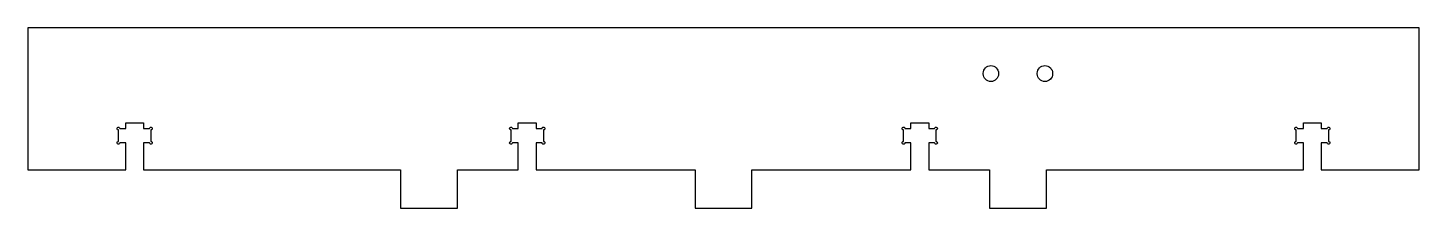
# Model space of a CAD drawing. Header units: millimetres. Extents: x 0 to 245, y -32 to 0.
import ezdxf

# ---------------------------------------------------------------- set-up
doc = ezdxf.new("R2010")
doc.units = ezdxf.units.MM

msp = doc.modelspace()

# ---------------------------------------------------------------- linework, layer by layer
for points in [[(17.205, -25), (17.205, -20.22), (16.18, -20.22, -2.4142136), (15.93, -19.97), (15.93, -17.97, -2.4142136), (16.18, -17.72), (17.205, -17.72), (17.205, -16.72), (20.355, -16.72), (20.355, -17.72), (21.38, -17.72, -2.4142136), (21.63, -17.97), (21.63, -19.97, -2.4142136), (21.38, -20.22), (20.355, -20.22), (20.355, -25), (65.53, -25), (65.53, -31.72), (75.53, -31.72), (75.53, -25), (86.205, -25), (86.205, -20.22), (85.18, -20.22, -2.4142136), (84.93, -19.97), (84.93, -17.97, -2.4142136), (85.18, -17.72), (86.205, -17.72), (86.205, -16.72), (89.355, -16.72), (89.355, -17.72), (90.38, -17.72, -2.4142136), (90.63, -17.97), (90.63, -19.97, -2.4142136), (90.38, -20.22), (89.355, -20.22), (89.355, -25), (117.28, -25), (117.28, -31.72), (127.28, -31.72), (127.28, -25), (155.205, -25), (155.205, -20.22), (154.18, -20.22, -2.4142136), (153.93, -19.97), (153.93, -17.97, -2.4142136), (154.18, -17.72), (155.205, -17.72), (155.205, -16.72), (158.355, -16.72), (158.355, -17.72), (159.38, -17.72, -2.4142136), (159.63, -17.97), (159.63, -19.97, -2.4142136), (159.38, -20.22), (158.355, -20.22), (158.355, -25), (169.03, -25), (169.03, -31.72), (179.03, -31.72), (179.03, -25), (224.205, -25), (224.205, -20.22), (223.18, -20.22, -2.4142136), (222.93, -19.97), (222.93, -17.97, -2.4142136), (223.18, -17.72), (224.205, -17.72), (224.205, -16.72), (227.355, -16.72), (227.355, -17.72), (228.38, -17.72, -2.4142136), (228.63, -17.97), (228.63, -19.97, -2.4142136), (228.38, -20.22), (227.355, -20.22), (227.355, -25), (244.56, -25), (244.56, 0), (0, 0), (0, -25)], [(170.63, -8.1, -1), (167.93, -8.1), (167.93, -8, -1), (170.63, -8)], [(177.43, -8, -1), (180.13, -8), (180.13, -8.1, -1), (177.43, -8.1)]]:
    msp.add_lwpolyline(points, format="xyb", close=True)

doc.saveas('drawing.dxf')
